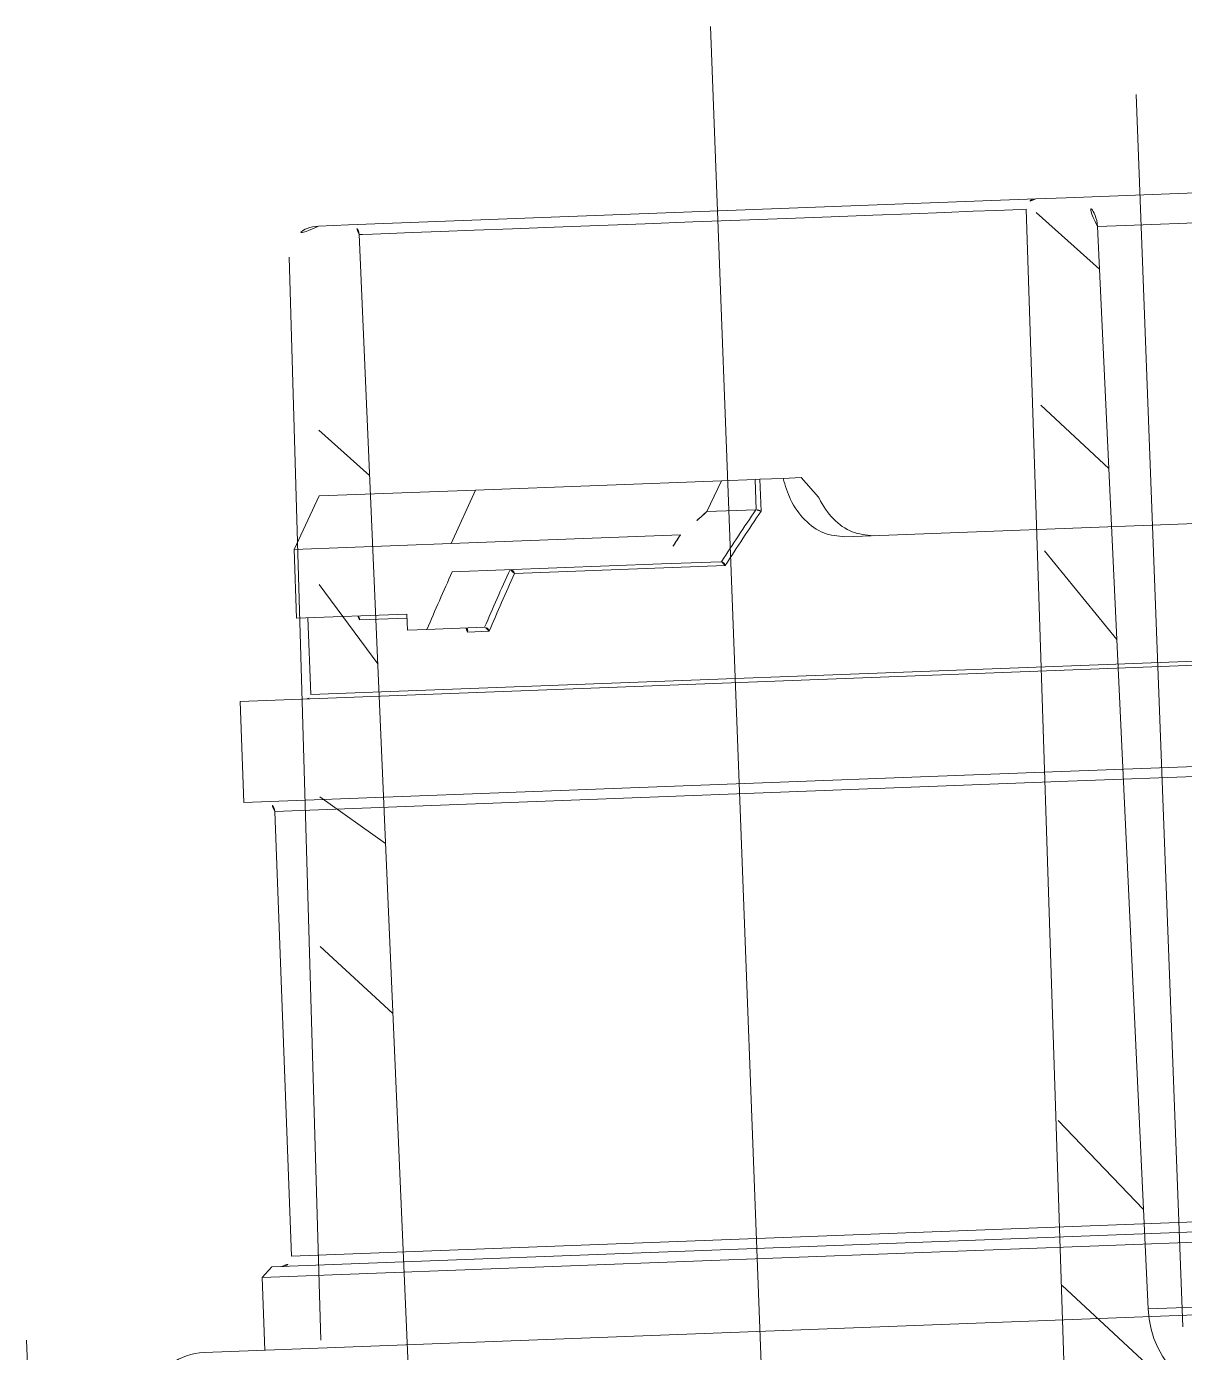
# Model space of a CAD drawing. Header units: metres. Extents: x 1956498 to 1957612, y 2277909 to 2278547.
# Drawn here: x 1956795.2631 to 1956795.3203, y 2278312.6514 to 2278312.717 of the extents above; entities that cross this region are included whole.
import ezdxf

# ---------------------------------------------------------------- set-up
doc = ezdxf.new("R2010")
doc.units = ezdxf.units.M
doc.linetypes.add('CENTERX2', pattern=[4, 2.5, -0.5, 0.5, -0.5])
for name, color, linetype in [('UBS-100-HSI150-D3-58', 3, 'Continuous'), ('UBS-100-HSI150-D7-33', 5, 'Continuous'), ('UBS_400_DETAIL POSTE HTA TOOLKIT UBS', 7, 'Continuous')]:
    doc.layers.add(name, color=color, linetype=linetype)
pattern_1 = [(45, (-451.7999274479062, -412.9644927030749), (-26.94076836320746, 26.94076836320746), []), (45, (-442.8196674479059, -412.9644927030749), (-26.94076836320746, 26.94076836320746), []), (45, (-433.8394074479056, -412.9644927030749), (-26.94076836320746, 26.94076836320746), []), (45, (-424.8591274479058, -412.9644927030749), (-26.94076836320746, 26.94076836320746), [])]

# ---------------------------------------------------------------- blocks, each defined once
blk = doc.blocks.new('HSI 150 D7.33 PROFIL')
at = {"linetype": 'Continuous', "lineweight": 0}
h = blk.add_hatch(dxfattribs=at)
h.set_pattern_fill('ANSI34', color=5, scale=2, style=0)
h.set_pattern_definition(pattern_1)
edge = h.paths.add_edge_path(flags=0)
edge.add_spline(control_points=[(-42.18747650339719, 76.50000000000364), (-42.21940463565443, 76.50000000000364), (-42.2515933274135, 76.5038193729124), (-42.28255304953018, 76.51162329729777), (-42.31608868634066, 76.52007652477914), (-42.34898597998836, 76.53343114234303), (-42.37806004763115, 76.55216065332934), (-42.39898626591275, 76.56564132071071), (-42.41838986647053, 76.58227311431256), (-42.43390673914655, 76.6017374834737), (-42.44491371180993, 76.61554463287757), (-42.45415210872488, 76.63107960425259), (-42.46047291289688, 76.64756712245435), (-42.46682336233425, 76.66413196892609), (-42.47031921587222, 76.68212920616861), (-42.47031921587222, 76.6998696217961)], knot_values=[0, 0, 0, 0, 9.57843967694358e-05, 9.57843967694358e-05, 9.57843967694358e-05, 0.0001999657453199459, 0.0001999657453199459, 0.0001999657453199459, 0.0002747402006094652, 0.0002747402006094652, 0.0002747402006094652, 0.0003275764189371982, 0.0003275764189371982, 0.0003275764189371982, 0.0003808495174563271, 0.0003808495174563271, 0.0003808495174563271, 0.0003808495174563271], weights=[1, 1, 1, 1, 1, 1, 1, 1, 1, 1, 1, 1, 1, 1, 1, 1], degree=3, periodic=0)
edge.add_line((-42.47031921587222, 76.6998696217961), (-42.47031921587222, 79.99999999998909))
edge.add_line((-42.47031921587222, 80.00000000000364), (-43.87224300451817, 80.00000000000364))
edge.add_line((-43.87224300451999, 80.00000000000364), (-46.47031921587404, 78.50000000000364))
edge.add_line((-46.47031921587222, 78.50000000000364), (-46.47031921587222, 74.75000000000364))
edge.add_line((-46.47031921587222, 74.75000000000364), (-45.47031921587222, 73.75000000000364))
edge.add_line((-45.47031921587222, 73.75000000000364), (35.02968078412778, 73.75000000000364))
edge.add_arc((37.77038427448679, 77.93193069980407), 5, 236.7604496358561, 270.2999999999885)
edge.add_line((37.79656409364179, 72.9319992385681), (98.03229874809949, 73.24739568995574))
edge.add_arc((98.02968078412778, 73.74738883617101), 0.5, 270.2999979438987, 360.0000000000008)
edge.add_line((98.52968078412778, 73.74738883617101), (98.52968078412778, 75.23942111666474))
edge.add_arc((97.02968078412778, 75.23942111666474), 1.5, 0, 89.49999999999977)
edge.add_line((97.04277058737534, 76.73936400126331), (43.48604810663528, 77.2067464376596))
edge.add_arc((43.52968078412778, 82.20655605297725), 5, 244.3309588677889, 269.5, ccw=False)
edge.add_line((41.36382009114823, 77.70000000000437), (38.42968078412741, 77.70000000000437))
edge.add_line((38.42968078412741, 77.70000000000437), (38.42968078412741, 77.70100000000457))
edge.add_line((38.42968078412741, 77.70100000000457), (32.67290367231908, 77.70100000000457))
edge.add_line((32.67290367231908, 77.70100000000457), (32.67290367231908, 77.4000000000051))
edge.add_line((32.67290367231908, 77.4000000000051), (26.22937280513179, 77.4000000000051))
edge.add_line((26.22937280513361, 77.4000000000051), (26.22937280513361, 77.70100000000457))
edge.add_line((26.22937280513361, 77.70100000000457), (9.9605674517843, 77.70100000000457))
edge.add_line((9.960567451782481, 77.70100000000457), (9.960567451782481, 77.75000000000364))
edge.add_line((9.960567451782481, 77.75000000000364), (9.339680784127268, 77.75000000000364))
edge.add_line((9.339680784127268, 77.75000000000364), (8.289680784127995, 79.5686533479493))
edge.add_line((8.289680784127995, 79.5686533479493), (7.239680784128723, 77.75000000000364))
edge.add_line((7.239680784126904, 77.75000000000364), (6.339680784127268, 77.75000000000364))
edge.add_line((6.339680784127268, 77.75000000000364), (5.289680784127995, 79.5686533479493))
edge.add_line((5.289680784127995, 79.5686533479493), (4.239680784128723, 77.75000000000364))
edge.add_line((4.239680784126904, 77.75000000000364), (3.339680784127268, 77.75000000000364))
edge.add_line((3.339680784127268, 77.75000000000364), (2.289680784127995, 79.5686533479493))
edge.add_line((2.289680784127995, 79.5686533479493), (1.529680784142329, 78.25229473422223))
edge.add_line((1.529680784142329, 78.25229473422223), (1.529680784127777, 79.50000000000364))
edge.add_line((1.529680784127777, 79.50000000000364), (1.029680784127777, 80.00000000000364))
edge.add_line((1.029680784127777, 80.00000000000364), (-8.470319215872223, 80.00000000000364))
edge.add_line((-8.470319215872223, 80.00000000000364), (-8.470319215872223, 79.00000000000364))
edge.add_arc((-8.970319215872223, 79.00000000000364), 0.5, 270, 360, ccw=False)
edge.add_line((-8.970319215872223, 78.50000000000364), (-30.97031921587222, 78.50000000000364))
edge.add_arc((-30.97031921587222, 79.00000000000364), 0.5, 180, 270, ccw=False)
edge.add_line((-31.47031921587222, 79.00000000000364), (-31.47031921587222, 80.00000000000364))
edge.add_line((-31.47031921587222, 80.00000000000364), (-36.47031921587222, 80.00000000000364))
edge.add_line((-36.47031921587222, 80.00000000000364), (-36.47031921587222, 76.70000000000437))
edge.add_arc((-36.67031921587295, 76.70000000000437), 0.2, 270, 360, ccw=False)
edge.add_line((-36.67031921587295, 76.50000000000364), (-42.18747650339901, 76.50000000000364))
h = blk.add_hatch(dxfattribs=at)
h.set_pattern_fill('ANSI34', color=5, scale=2, style=0)
h.set_pattern_definition(pattern_1)
edge = h.paths.add_edge_path(flags=0)
edge.add_line((38.52968078412778, -77.74999999999636), (38.52968078412778, -57.59132472234705))
edge.add_spline(control_points=[(38.52968078412778, -57.59132472234705), (38.52968078412778, -55.29002317176491), (38.60595216607726, -52.98905911443944), (38.59899870188201, -50.68776806895039), (38.59293596542375, -48.68126875726739), (38.52968078412778, -46.67515025566172), (38.52968078412778, -44.66864178457035)], knot_values=[0.07302566017090416, 0.07302566017090416, 0.07302566017090416, 0.07302566017090416, 0.07988167006823357, 0.07988167006823357, 0.07988167006823357, 0.08589778822727799, 0.08589778822727799, 0.08589778822727799, 0.08589778822727799], weights=[1, 1, 1, 1, 1, 1, 1], degree=3, periodic=0)
edge.add_line((38.52968078412778, -44.66864178457035), (38.52968078412778, 12.27803177556052))
edge.add_line((38.52968078412778, 12.27803177556052), (38.82968078412705, 12.27803177556052))
edge.add_line((38.82968078412705, 12.27803177556052), (38.82968078412705, 13.59385217830277))
edge.add_line((38.82968078412705, 13.59385217830277), (38.52968078412778, 13.59385217830277))
edge.add_line((38.52968078412778, 13.59385217830277), (38.52968078412778, 16.03698272908514))
edge.add_line((38.52968078412778, 16.0369827290815), (38.82968078412705, 16.0369827290815))
edge.add_line((38.82968078412705, 16.0369827290815), (38.82968078412705, 17.39553638422876))
edge.add_line((38.82968078412705, 17.39553638422876), (38.52968078412778, 17.39553638422876))
edge.add_line((38.52968078412778, 17.39553638422876), (38.52968078412778, 19.0026111013467))
edge.add_line((38.52968078412778, 19.0026111013467), (38.82968078412705, 19.0026111013467))
edge.add_line((38.82968078412705, 19.0026111013467), (38.82968078412705, 24.21563815759509))
edge.add_line((38.82968078412705, 24.21563815759509), (38.52968078412778, 24.21563815759509))
edge.add_line((38.52968078412778, 24.21563815759509), (38.52968078412778, 31.29344394702639))
edge.add_arc((43.52968078412778, 31.29344394703003), 5, 90.4999999999992, 180, ccw=False)
edge.add_line((43.48604810663528, 36.29325356235131), (97.04277058737534, 36.7606359987476))
edge.add_arc((97.02968078412778, 38.26057888334253), 1.5, 270.5000000000011, 360.0000000000008)
edge.add_line((98.52968078412778, 38.26057888334253), (98.52968078412778, 39.75261116383626))
edge.add_arc((98.02968078412778, 39.75261116383626), 0.5, 0, 89.70000205610212)
edge.add_line((98.03229874810131, 40.25260431005518), (40.0558606032846, 40.55617100447125))
edge.add_arc((40.02968078412778, 35.55623954323528), 5, 89.69999999999989, 180)
edge.add_line((35.02968078412778, 35.55623954323528), (35.02968078412778, -73.74999999999636))
edge.add_line((35.02968078412778, -73.74999999999636), (-45.47031921587222, -73.74999999999636))
edge.add_line((-45.47031921587222, -73.74999999999636), (-46.47031921587222, -74.74999999999636))
edge.add_line((-46.47031921587222, -74.74999999999636), (-46.47031921587222, -78.49999999999636))
edge.add_line((-46.47031921587222, -78.49999999999636), (-43.87224300451817, -79.99999999999636))
edge.add_line((-43.87224300451999, -79.99999999999636), (-42.47031921587404, -79.99999999999636))
edge.add_line((-42.47031921587222, -79.99999999998181), (-42.47031921587222, -76.69993481084384))
edge.add_spline(control_points=[(-42.47031921587222, -76.69993481084384), (-42.47031921587222, -76.68705989888622), (-42.46853347886281, -76.67414367510355), (-42.46514401679633, -76.66179051567815), (-42.4604200115391, -76.64457350927842), (-42.45246189830868, -76.62805261939502), (-42.4424249539843, -76.61328775286165), (-42.42982277475494, -76.59474929251519), (-42.41366234989255, -76.57840537745142), (-42.39590230221802, -76.56472801879136), (-42.3718997971082, -76.54624322206291), (-42.34432842457682, -76.5320015332436), (-42.31582069142678, -76.52174886958164), (-42.27498974634727, -76.50706422437361), (-42.23086780299855, -76.49999999999636), (-42.18747650339719, -76.49999999999636)], knot_values=[0, 0, 0, 0, 3.842916870896637e-05, 3.842916870896637e-05, 3.842916870896637e-05, 9.229715289452037e-05, 9.229715289452037e-05, 9.229715289452037e-05, 0.0001600213967770137, 0.0001600213967770137, 0.0001600213967770137, 0.0002517404017867858, 0.0002517404017867858, 0.0002517404017867858, 0.0003837556063044025, 0.0003837556063044025, 0.0003837556063044025, 0.0003837556063044025], weights=[1, 1, 1, 1, 1, 1, 1, 1, 1, 1, 1, 1, 1, 1, 1, 1], degree=3, periodic=0)
edge.add_line((-42.18747650339719, -76.49999999999636), (-36.67031921587295, -76.49999999999636))
edge.add_arc((-36.67031921587295, -76.69999999999709), 0.2, -7.958078640513122e-13, 89.9999999999992, ccw=False)
edge.add_line((-36.47031921587222, -76.69999999999709), (-36.47031921587222, -79.99999999999636))
edge.add_line((-36.47031921587222, -79.99999999999636), (-31.47031921587222, -79.99999999999636))
edge.add_line((-31.47031921587222, -79.99999999999636), (-31.47031921587222, -78.99999999999636))
edge.add_arc((-30.97031921587222, -78.99999999999636), 0.5, 89.9999999999992, 180, ccw=False)
edge.add_line((-30.97031921587222, -78.49999999999636), (-8.970319215872223, -78.49999999999636))
edge.add_arc((-8.970319215872223, -78.99999999999636), 0.5, -7.958078640513122e-13, 89.9999999999992, ccw=False)
edge.add_line((-8.470319215872223, -78.99999999999636), (-8.470319215872223, -79.99999999999636))
edge.add_line((-8.470319215872223, -79.99999999999636), (1.029680784127777, -79.99999999999636))
edge.add_line((1.029680784127777, -79.99999999999636), (1.529680784127777, -79.49999999999636))
edge.add_line((1.529680784127777, -79.49999999999636), (1.529680784127777, -77.74999999999636))
edge.add_line((1.529680784127777, -77.74999999999636), (2.739680784128723, -77.74999999999636))
edge.add_line((2.739680784126904, -77.74999999999636), (3.789680784126176, -79.56865334794202))
edge.add_line((3.789680784127995, -79.56865334794202), (4.839680784127268, -77.74999999999636))
edge.add_line((4.839680784127268, -77.74999999999636), (5.739680784126904, -77.74999999999636))
edge.add_line((5.739680784126904, -77.74999999999636), (6.789680784126176, -79.56865334794202))
edge.add_line((6.789680784127995, -79.56865334794202), (7.839680784127268, -77.74999999999636))
edge.add_line((7.839680784127268, -77.74999999999636), (8.739680784126904, -77.74999999999636))
edge.add_line((8.739680784126904, -77.74999999999636), (9.789680784126176, -79.56865334794202))
edge.add_line((9.789680784127995, -79.56865334794202), (10.83968078412727, -77.74999999999636))
edge.add_line((10.83968078412727, -77.74999999999636), (11.7396807841269, -77.74999999999636))
edge.add_line((11.7396807841269, -77.74999999999636), (12.78968078412618, -79.56865334794202))
edge.add_line((12.789680784128, -79.56865334794202), (13.83968078412727, -77.74999999999636))
edge.add_line((13.83968078412727, -77.74999999999636), (14.7396807841269, -77.74999999999636))
edge.add_line((14.7396807841269, -77.74999999999636), (15.78968078412618, -79.56865334794202))
edge.add_line((15.789680784128, -79.56865334794202), (16.83968078412727, -77.74999999999636))
edge.add_line((16.83968078412727, -77.74999999999636), (17.7396807841269, -77.74999999999636))
edge.add_line((17.7396807841269, -77.74999999999636), (18.78968078412618, -79.56865334794202))
edge.add_line((18.789680784128, -79.56865334794202), (19.83968078412727, -77.74999999999636))
edge.add_line((19.83968078412727, -77.74999999999636), (20.7396807841269, -77.74999999999636))
edge.add_line((20.7396807841269, -77.74999999999636), (21.78968078412618, -79.56865334794202))
edge.add_line((21.789680784128, -79.56865334794202), (22.83968078412727, -77.74999999999636))
edge.add_line((22.83968078412727, -77.74999999999636), (23.7396807841269, -77.74999999999636))
edge.add_line((23.7396807841269, -77.74999999999636), (24.78968078412618, -79.56865334794202))
edge.add_line((24.789680784128, -79.56865334794202), (25.83968078412727, -77.74999999999636))
edge.add_line((25.83968078412727, -77.74999999999636), (26.7396807841269, -77.74999999999636))
edge.add_line((26.7396807841269, -77.74999999999636), (27.78968078412618, -79.56865334794202))
edge.add_line((27.789680784128, -79.56865334794202), (28.83968078412727, -77.74999999999636))
edge.add_line((28.83968078412727, -77.74999999999636), (29.7396807841269, -77.74999999999636))
edge.add_line((29.7396807841269, -77.74999999999636), (30.78968078412618, -79.56865334794202))
edge.add_line((30.789680784128, -79.56865334794202), (31.83968078412727, -77.74999999999636))
edge.add_line((31.83968078412727, -77.74999999999636), (32.7396807841269, -77.74999999999636))
edge.add_line((32.7396807841269, -77.74999999999636), (33.78968078412618, -79.56865334794202))
edge.add_line((33.789680784128, -79.56865334794202), (34.83968078412727, -77.74999999999636))
edge.add_line((34.83968078412727, -77.74999999999636), (35.7396807841269, -77.74999999999636))
edge.add_line((35.7396807841269, -77.74999999999636), (36.78968078412618, -79.56865334794202))
edge.add_line((36.789680784128, -79.56865334794202), (37.83968078412727, -77.74999999999636))
edge.add_line((37.83968078412727, -77.74999999999636), (38.52968078412778, -77.74999999999636))
at = {"color": 5, "linetype": 'CENTERX2', "lineweight": 0}
for p, q in [((44.03840698734712, 91.75000000000364), (-1.487771622309083, 91.75000000000364)), ((34.02968078412778, 55.50000000000364), (107.653353649057, 55.50000000000364)), ((42.52968078412778, 34.60368400316293), (103.4994261270203, 34.60368400316293))]:
    blk.add_line(p, q, dxfattribs=at)
at = {"color": 5, "linetype": 'Continuous', "lineweight": 15}
for p, q in [((43.48604810663528, 77.20674643765597), (97.04277058737534, 76.73936400126331)), ((98.52968078412778, 73.74738883617101), (98.52968078412778, 75.23942111666474)), ((98.52968078412778, 73.74738883617101), (98.52968078412778, 39.75261116383626)), ((37.79656409364179, 72.9319992385681), (98.03229874810131, 73.2473956899521)), ((98.03229874810131, 40.25260431005518), (40.0558606032846, 40.55617100447125)), ((98.52968078412778, 38.26057888334253), (98.52968078412778, 39.75261116383626)), ((98.52968078412778, 38.26057888334253), (98.52968078412778, 16.89362513882588)), ((97.04277058737534, 36.76063599874396), (43.48604810663528, 36.29325356235131)), ((97.04277058737534, 35.38304625548699), (97.04277058737534, 36.76063599874396)), ((43.48604810663528, 36.29325356235131), (43.48604810663528, 14.92629981783102)), ((97.04277058737534, 15.39368225422731), (97.04277058737534, 35.38304625548699))]:
    blk.add_line(p, q, dxfattribs=at)
at = {"color": 5, "linetype": 'Continuous', "lineweight": 15, "flags": 128}
blk.add_lwpolyline([(98.03229874810131, 40.25260431005518), (98.03229874828321, 40.42052401089677), (98.03229874882709, 40.92086475255928), (98.03229874972203, 41.7434410404021), (98.03229875094985, 42.8715075933178), (98.03229875248326, 44.28210022937128), (98.03229875429315, 45.94650335029655), (98.03229875634315, 47.83083450830236), (98.0322987585896, 49.89673415496509), (98.03229876098885, 52.10214653104777), (98.03229876348996, 54.40217580045646), (98.03229876604382, 56.75000000000364), (98.03229876859768, 59.09782419955081), (98.0322987710988, 61.39785346895951), (98.03229877349804, 63.60326584504219), (98.0322987757445, 65.66916549170492), (98.0322987777945, 67.55349664971072), (98.03229877960439, 69.217899770636), (98.0322987811378, 70.62849240668947), (98.03229878236561, 71.75655895960517), (98.03229878325874, 72.579135247448), (98.03229878380444, 73.0794759891105), (98.03229874810131, 73.2473956899521)], dxfattribs=at)
at = {"color": 5, "linetype": 'Continuous', "lineweight": 15}
for centre, radius, start, end in [((43.52968078412778, 82.20655605297725), 5.000000000000028, 244.3309588678749, 269.5000000000352), ((97.02968078412778, 75.23942111666474), 1.500000000000114, 0, 89.50000000003529), ((98.02968078412778, 73.74738883617101), 0.5000000000001137, 270.2999979438461, 0), ((98.02968078412778, 39.75261116383626), 0.5000000000001137, 0, 89.70000205615389), ((97.02968078412778, 38.26057888334253), 1.500000000000114, 270.4999999999647, 0), ((43.52968078412778, 31.29344394703003), 5, 90.49999999996473, 180)]:
    blk.add_arc(centre, radius, start, end, dxfattribs=at)
blk = doc.blocks.new('HSI 150 D3.58 PROFIL')
at = {"color": 3, "linetype": 'Continuous', "lineweight": 15}
for p, q in [((-43.10000000000036, 71.4050140073814), (-43.10000000000036, -94.5949859926186)), ((-75.19684949293332, -91.5949859926186), (-75.19684949293332, 68.4050140073814)), ((-70.19684949293332, -51.5949859926186), (-70.19684949293332, 68.4050140073814)), ((-46.69684949293332, 68.4050140073814), (-46.69684949293332, -91.5949859926186)), ((-47.19684949293332, -91.0949859926186), (-47.19684949293332, 67.9050140073814)), ((-69.69684949293332, 66.9050140073814), (-69.69684949293332, -50.8449859926186)), ((-47.69684949293332, -90.0949859926186), (-47.69684949293332, 66.9050140073814)), ((-75.39684949293405, -88.0949859926186), (-75.39684949293405, 64.9050140073814)), ((-82.19684949293332, -36.95277548345621), (-82.19684949293332, -61.42148608719799)), ((-69.69684949293332, -50.8449859926186), (-69.69684949293332, -90.0949859926186)), ((-70.19684949293332, -91.5949859926186), (-70.19684949293332, -51.5949859926186)), ((-84.19684949293332, -62.64000680788376), (-85.19684949293332, -63.45865001411221)), ((-85.19684949293332, -63.45865001411221), (-85.19684949293332, -64.35954445492098)), ((-85.19684949293332, -65.50677020258445), (-85.19684949293332, -64.35954445492098)), ((-85.19684949293332, -65.50677020258445), (-83.61400678046266, -65.50677020258445)), ((-85.19684949293332, -65.7477160435883), (-85.19684949293332, -65.50677020258445)), ((-83.69597497921677, -65.7477160436465), (-85.19684949293332, -65.7477160435883)), ((-85.19684949293332, -65.7477160435883), (-85.19684949293332, -67.40728522241989)), ((-83.69684949294606, -65.76147039802527), (-83.69597497914219, -65.74771604368289)), ((-83.69684949294606, -68.18232131106197), (-83.69684949294606, -65.76147039802527)), ((-85.19684949293332, -67.40728522247082), (-83.69684949297516, -68.18232131113837)), ((-85.19684949293332, -79.57798018969697), (-85.19684949293332, -67.40728522241989)), ((-80.9968494929326, -67.38328907301911), (-80.9968494929326, -77.80457739081612)), ((-81.19684949293332, -67.5873155224399), (-81.19423794653267, -67.56050221362602)), ((-81.19684949293332, -67.5873155225454), (-81.19684949293332, -70.51842867369851)), ((-82.59877328157563, -69.53543592179994), (-82.59877328158109, -80.87701829535945)), ((-81.19684949293332, -70.51842867369851), (-81.19684949293332, -80.87701829535945)), ((-78.19684949291695, -79.15938039831963), (-78.19684949293332, -80.24266033068488)), ((-82.59877328158109, -80.87701829535945), (-85.19684949293332, -79.57798018969697)), ((-85.19684949293332, -87.30728522250502), (-85.19684949293332, -79.57798018969697)), ((-78.39684949293405, -79.37481675410163), (-78.39684949293405, -79.37921958533843)), ((-78.39684949293405, -79.37921958529842), (-78.39684949293405, -82.23457004671582)), ((-78.19684949293332, -80.24266033068488), (-78.35080039394234, -80.24266033068488)), ((-82.59877328158109, -80.87701829535945), (-82.59877328158109, -88.64932638874598)), ((-78.39684949293405, -82.23457004671582), (-78.39684949293405, -83.19693824270144)), ((-78.39684949293405, -83.19693824270144), (-79.19684949293332, -83.19693824269052)), ((-79.19684949293332, -83.19693824269052), (-79.19684949293332, -88.64932638874598)), ((-78.9968494929326, -83.19693824270144), (-78.9968494929326, -85.55435820782805)), ((-78.9968494929326, -85.55435820782805), (-79.07700266634674, -85.55435820782805)), ((-82.59877328158109, -88.64932638874598), (-85.19684949293514, -87.30728522249046)), ((-79.19684949293332, -88.0949859926186), (-75.39684949293405, -88.0949859926186)), ((-79.19684949293332, -88.64932638874598), (-82.59877328158109, -88.64932638874598)), ((-69.69684949293332, -90.0949859926186), (-47.69684949293332, -90.0949859926186)), ((-47.19684949293332, -91.0949859926186), (-46.69684949293332, -91.5949859926186)), ((-75.19684949293332, -91.5949859926186), (-70.19684949293332, -91.5949859926186)), ((-46.69684949293332, -91.5949859926186), (-43.10000000000036, -91.5949859926186))]:
    blk.add_line(p, q, dxfattribs=at)
for centre, radius, start, end in [((-75.39684949293405, -88.29498599261933), 0.2000000000000455, 0, 90), ((-69.69684949293332, -90.5949859926186), 0.5000000000000568, 90, 180), ((-47.69684949293332, -90.5949859926186), 0.5000000000000568, 0, 90), ((-40.10000000000036, -94.5949859926186), 3.000000000000009, 180, 314.4270040008097)]:
    blk.add_arc(centre, radius, start, end, dxfattribs=at)
for centre, major_axis, ratio, start_param, end_param in [((-63.51400678069149, -11.5949859926186), (66.51069344903999, -66.16428535554093), 0.5773463333434169, 4.968570452199137, 5.00376722989132), ((-63.65542813692991, -11.66569667073782), (-66.42414846898377, 66.42414847069415), 0.5773502691896221, 1.830030252550944, 1.863686237892982), ((14.88614470075663, -50.93648309008859), (126.6627665305903, -98.8952996797749), 0.5085678802247583, 4.281702949754272, 4.293302228151195), ((-63.79684949315379, -11.5949859926186), (-69.28203230141735, 69.28203230320122), 0.5773502691896204, 1.857151794037512, 1.875142683175731), ((-80.91400678049649, -11.5949859926186), (66.51069345032198, -66.16428535511284), 0.5773463333433796, 5.232646524591429, 5.269159805812451), ((-81.0554281367331, -11.66569667073782), (-66.4241484702664, 66.42414847026669), 0.5773502691896204, 2.092551276626165, 2.129064089267149), ((-81.19684949291332, -11.5949859926186), (-69.28203230275506, 69.28203230275534), 0.5773502691896203, 2.094395102392936, 2.129402252168336)]:
    blk.add_ellipse(centre, major_axis=major_axis, ratio=ratio, start_param=start_param, end_param=end_param, dxfattribs=at)
for points, knots in [([(-82.19684949293332, -60.02150170411187), (-82.24284428397186, -60.37242775718187), (-82.33483633277501, -61.0742986836849), (-83.04874162183478, -61.98693058060235), (-83.76779229398562, -62.45398984872008), (-84.18102524544156, -62.6331462345006), (-84.19684949293332, -62.64000680788376)], [0, 0, 0, 0, 0.3293979761046917, 0.6588136180071801, 0.986934687250454, 1, 1, 1, 1]), ([(-82.19684949293332, -61.42148608719799), (-82.24258926569382, -61.7739141545826), (-82.33407110077678, -62.47878793058044), (-83.04804174563105, -63.39179373318257), (-84.03416831697177, -64.05624034337234), (-84.83472423982494, -64.2650782500532), (-85.19684949293332, -64.35954445492098)], [0, 0, 0, 0, 0.2618177103639088, 0.5236485263408204, 0.7845261111145898, 1, 1, 1, 1]), ([(-83.61400678046266, -65.50677020258445), (-83.61444139008745, -65.50749962514237), (-83.62380958387439, -65.52322263611131), (-83.64235374072632, -65.55957062531161), (-83.66642817615138, -65.62144491205254), (-83.68606154150257, -65.68764712666962), (-83.6926681859677, -65.72767904993452), (-83.69597497921677, -65.7477160436465)], [0, 0, 0, 0, 0.01218882540603602, 0.2627352733399033, 0.5171300319019344, 0.7583113244162485, 1, 1, 1, 1]), ([(-80.9968494929326, -67.38328907301911), (-80.99789478591993, -67.38358348589827), (-81.00497120540058, -67.38557660078732), (-81.03446287625229, -67.39510952230557), (-81.08327440127687, -67.41861007187981), (-81.13717868837375, -67.4609616252128), (-81.17765095973664, -67.50988477363353), (-81.1887058594566, -67.54362029959157), (-81.19423794652903, -67.56050221364785)], [0, 0, 0, 0, 0.01154587287702613, 0.07816319519818901, 0.3261532491355905, 0.5571406877847336, 0.7783845771632889, 1, 1, 1, 1]), ([(-80.9968494929326, -77.80457739081612), (-80.99788483108932, -77.80479668926273), (-81.01748913234223, -77.80894914211967), (-81.05874862073324, -77.82311473301525), (-81.11461566364778, -77.85841681466991), (-81.16025442487626, -77.90714504723655), (-81.19086665431314, -77.96268342011172), (-81.19485441543293, -78.0002349415845), (-81.19684945043628, -78.0190215733528)], [0, 0, 0, 0, 0.01032068072035325, 0.1954238166130781, 0.4105274360833594, 0.6110668282291967, 0.8054208193297037, 1, 1, 1, 1]), ([(-78.19684949291695, -79.15938039831963), (-78.19788505991528, -79.15958605996275), (-78.21753442546833, -79.16348838673366), (-78.25883738046832, -79.1772469047537), (-78.31472533773922, -79.212345221742), (-78.3603336483975, -79.26128886598599), (-78.39090858546115, -79.31743702254971), (-78.39486842850602, -79.35568281782616), (-78.39684949293405, -79.37481675410163)], [0, 0, 0, 0, 0.01031855459840989, 0.1957894099529399, 0.4107744050523649, 0.6112194028066892, 0.8054974901567935, 1, 1, 1, 1]), ([(-78.19684949293332, -80.24266033068488), (-78.19751660456677, -80.24236828019275), (-78.21236009007771, -80.23587004658111), (-78.2536689186636, -80.2220042787958), (-78.31207445814107, -80.21917208502782), (-78.36021379095473, -80.2421112018892), (-78.38823574313756, -80.27665191724736), (-78.39368913812541, -80.30694129885524), (-78.39642400688354, -80.32213137470535)], [0, 0, 0, 0, 0.00770014754890437, 0.1713311880024234, 0.4772838534839539, 0.698976253231945, 0.8490370782257972, 1, 1, 1, 1]), ([(-78.9968494929326, -85.55435820782805), (-78.99751657705747, -85.55419007623277), (-79.01459087376861, -85.54988667788348), (-79.05768844921113, -85.5443827063973), (-79.11622142333908, -85.55689792190606), (-79.16644382906088, -85.59349576963359), (-79.18265719655574, -85.63093297311207), (-79.18992563717984, -85.64771604367343)], [0, 0, 0, 0, 0.00864576056559785, 0.2212918519886987, 0.5574409241524767, 0.8016010944567438, 0.9999999999999999, 0.9999999999999999, 0.9999999999999999, 0.9999999999999999])]:
    blk.add_open_spline(points, degree=3, knots=knots, dxfattribs=at)
blk = doc.blocks.new('UBS_PDT C1752')
at = {"layer": 'UBS-100-HSI150-D3-58', "xscale": 0.001, "yscale": 0.001, "zscale": 0.001, "rotation": 180}
blk.add_blockref('HSI 150 D3.58 PROFIL', (2.667003043403383, -0.8968695892253891), dxfattribs=at)
at = {"layer": 'UBS-100-HSI150-D7-33', "xscale": 0.001, "yscale": 0.001, "zscale": 0.001}
blk.add_blockref('HSI 150 D7.33 PROFIL', (2.667003043403383, -0.8852746032061987), dxfattribs=at)

msp = doc.modelspace()

# ---------------------------------------------------------------- block references
at = {"layer": 'UBS_400_DETAIL POSTE HTA TOOLKIT UBS', "transparency": 33554687, "rotation": 92.17295973550951}
msp.add_blockref('UBS_PDT C1752', (1956794.572942508, 2278309.912866301), dxfattribs=at)

doc.saveas('drawing.dxf')
